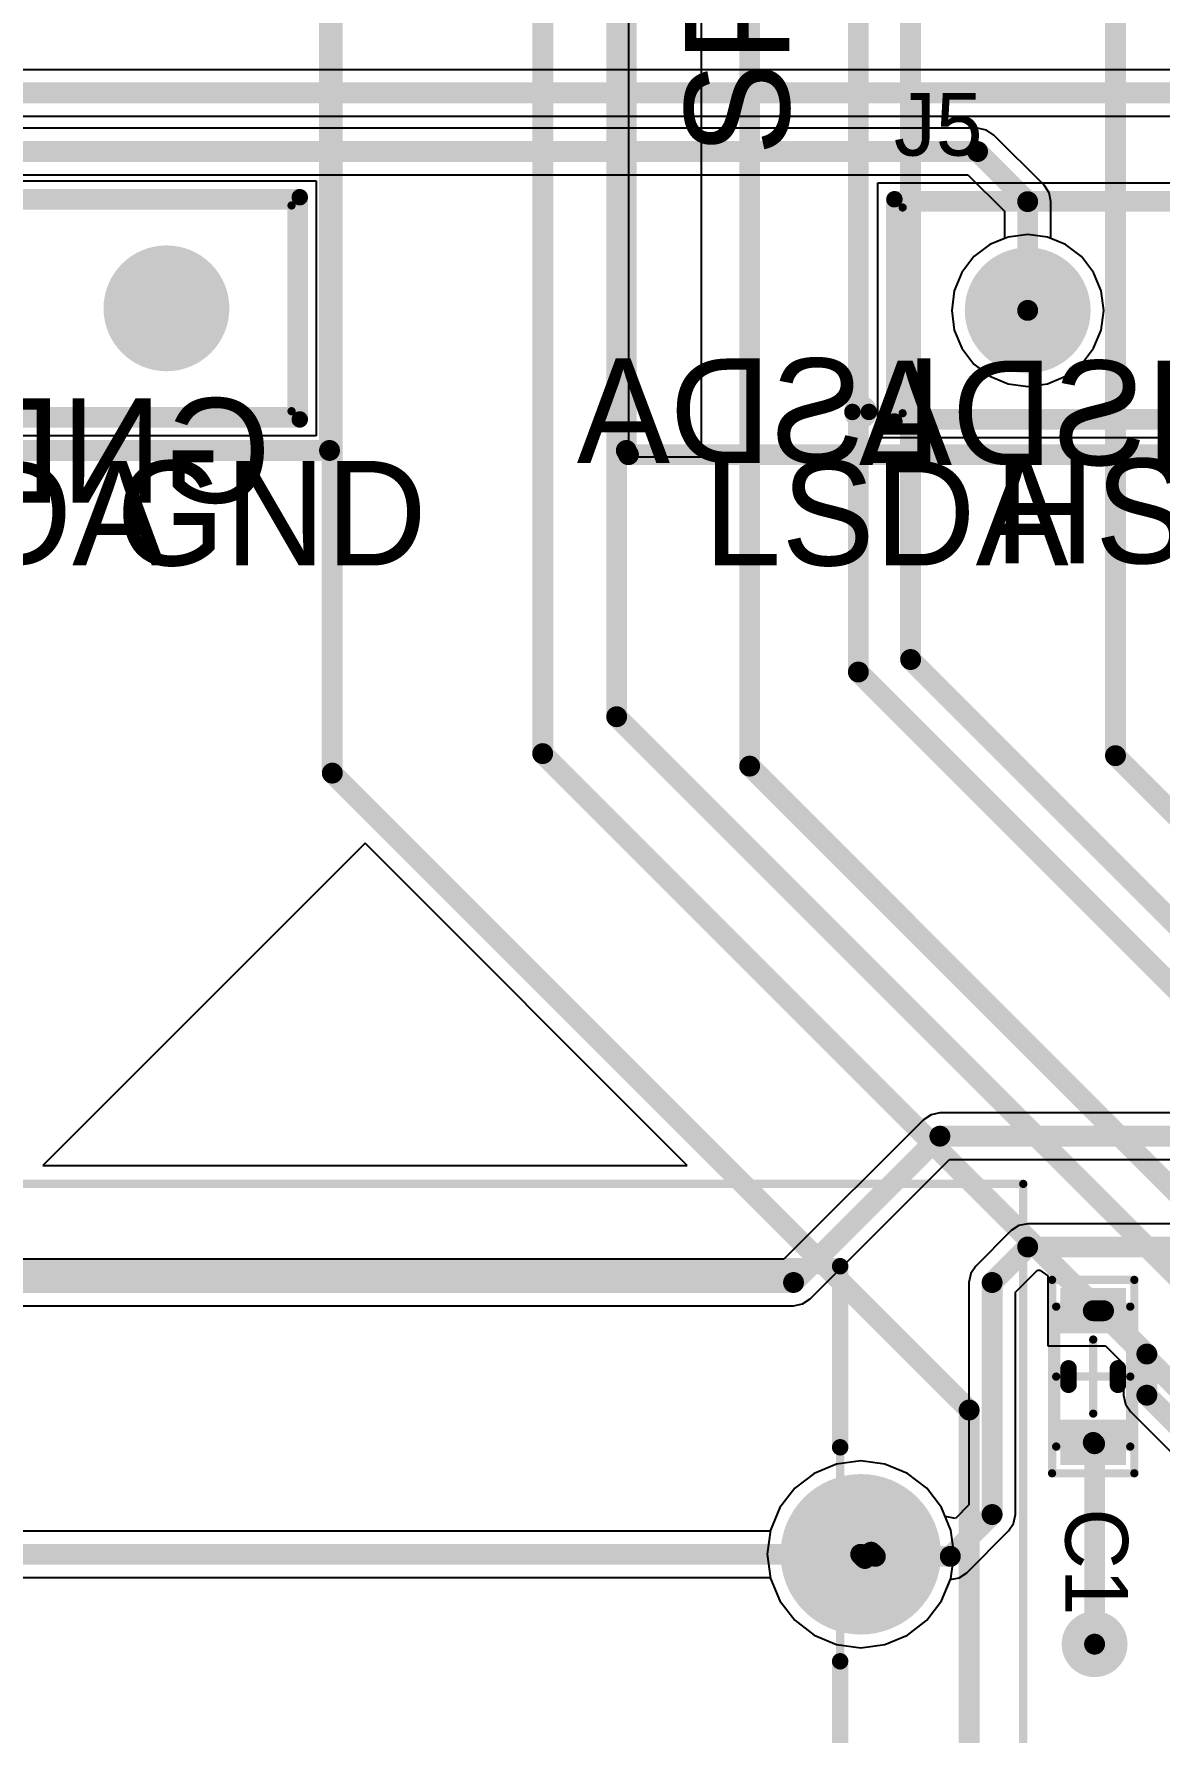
# Model space of a CAD drawing. Header units: millimetres. Extents: x 307 to 423, y 231 to 400.
# Drawn here: x 369.8 to 383.47, y 269.94 to 290.57 of the extents above; entities that cross this region are included whole.
import ezdxf

# ---------------------------------------------------------------- set-up
doc = ezdxf.new("R2010")
doc.units = ezdxf.units.MM
for name, color, linetype in [('BottomLayer', 5, 'Continuous'), ('BottomOverlay', 54, 'Continuous'), ('BottomSolder', 6, 'Continuous'), ('Mechanical13', 56, 'Continuous'), ('Mechanical15', 56, 'Continuous'), ('Mechanical20', 56, 'Continuous'), ('Mechanical8', 56, 'Continuous'), ('MidLayer1', 16, 'Continuous'), ('MidLayer2', 76, 'Continuous'), ('MultiLayer', 9, 'Continuous'), ('PadHoleLayer', 156, 'Continuous'), ('TopLayer', 1, 'Continuous'), ('TopOverlay', 2, 'Continuous'), ('TopPaste', 8, 'Continuous'), ('TopSolder', 216, 'Continuous'), ('ViaHoleLayer', 16, 'Continuous')]:
    doc.layers.add(name, color=color, linetype=linetype)

# ---------------------------------------------------------------- blocks, each defined once
blk = doc.blocks.new('61300411821_436')
at = {"layer": 'BottomLayer', "const_width": 0.765}
for points in [[(-4.192, 0, 1), (-3.428, 0, 1)], [(-1.652, 0, 1), (-0.888, 0, 1)], [(0.888, 0, 1), (1.652, 0, 1)], [(3.428, 0, 1), (4.192, 0, 1)]]:
    blk.add_lwpolyline(points, format="xyb", close=True, dxfattribs=at)
at = {"layer": 'BottomSolder', "const_width": 0.765}
for points in [[(-4.192, 0, 1), (-3.428, 0, 1)], [(-1.652, 0, 1), (-0.888, 0, 1)], [(0.888, 0, 1), (1.652, 0, 1)], [(3.428, 0, 1), (4.192, 0, 1)]]:
    blk.add_lwpolyline(points, format="xyb", close=True, dxfattribs=at)
at = {"layer": 'Mechanical13', "const_width": 0.1}
for points in [[(-5.33, -1.25), (-5.33, 1.25)], [(-5.33, 1.25), (5.33, 1.25)], [(5.33, -1.25), (5.33, 1.25)], [(-5.33, -1.25), (5.33, -1.25)]]:
    blk.add_lwpolyline(points, dxfattribs=at)
at = {"layer": 'Mechanical13', "const_width": 0.05}
for points in [[(-5.355, 1.25, 1), (-5.305, 1.25, 1)], [(-5.355, 1.25, 1), (-5.305, 1.25, 1)], [(5.305, 1.25, 1), (5.355, 1.25, 1)], [(5.305, 1.25, 1), (5.355, 1.25, 1)], [(-5.355, -1.25, 1), (-5.305, -1.25, 1)], [(-5.355, -1.25, 1), (-5.305, -1.25, 1)], [(5.305, -1.25, 1), (5.355, -1.25, 1)], [(5.305, -1.25, 1), (5.355, -1.25, 1)]]:
    blk.add_lwpolyline(points, format="xyb", close=True, dxfattribs=at)
at = {"layer": 'Mechanical15'}
for p, q in [((-5.63, -1.55), (-5.63, 1.55)), ((-5.63, 1.55), (5.63, 1.55)), ((5.63, 1.55), (5.63, -1.55)), ((5.63, -1.55), (-5.63, -1.55))]:
    blk.add_line(p, q, dxfattribs=at)
at = {"layer": 'MidLayer1', "const_width": 0.765}
for points in [[(-4.192, 0, 1), (-3.428, 0, 1)], [(-1.652, 0, 1), (-0.888, 0, 1)], [(0.888, 0, 1), (1.652, 0, 1)], [(3.428, 0, 1), (4.192, 0, 1)]]:
    blk.add_lwpolyline(points, format="xyb", close=True, dxfattribs=at)
at = {"layer": 'MidLayer2', "const_width": 0.765}
for points in [[(-4.192, 0, 1), (-3.428, 0, 1)], [(-1.652, 0, 1), (-0.888, 0, 1)], [(0.888, 0, 1), (1.652, 0, 1)], [(3.428, 0, 1), (4.192, 0, 1)]]:
    blk.add_lwpolyline(points, format="xyb", close=True, dxfattribs=at)
at = {"layer": 'MultiLayer', "const_width": 0.765}
for points in [[(-4.192, 0, 1), (-3.428, 0, 1)], [(-1.652, 0, 1), (-0.888, 0, 1)], [(0.888, 0, 1), (1.652, 0, 1)], [(3.428, 0, 1), (4.192, 0, 1)]]:
    blk.add_lwpolyline(points, format="xyb", close=True, dxfattribs=at)
at = {"layer": 'PadHoleLayer', "const_width": 0.51}
for points in [[(-4.065, 0, 1), (-3.555, 0, 1)], [(-1.525, 0, 1), (-1.015, 0, 1)], [(1.015, 0, 1), (1.525, 0, 1)], [(3.555, 0, 1), (4.065, 0, 1)]]:
    blk.add_lwpolyline(points, format="xyb", close=True, dxfattribs=at)
at = {"layer": 'TopLayer', "const_width": 0.765}
for points in [[(-4.192, 0, 1), (-3.428, 0, 1)], [(-1.652, 0, 1), (-0.888, 0, 1)], [(0.888, 0, 1), (1.652, 0, 1)], [(3.428, 0, 1), (4.192, 0, 1)]]:
    blk.add_lwpolyline(points, format="xyb", close=True, dxfattribs=at)
at = {"layer": 'TopOverlay', "const_width": 0.2}
for points in [[(-5.43, -1.35), (-5.43, 1.35)], [(-5.43, 1.35), (5.43, 1.35)], [(5.43, -1.35), (5.43, 1.35)], [(-5.43, -1.35), (5.43, -1.35)]]:
    blk.add_lwpolyline(points, dxfattribs=at)
at = {"layer": 'TopOverlay'}
for points, const_width in [([(-5.48, 1.35, 1), (-5.38, 1.35, 1)], 0.1), ([(-5.48, 1.35, 1), (-5.38, 1.35, 1)], 0.1), ([(5.38, 1.35, 1), (5.48, 1.35, 1)], 0.1), ([(5.38, 1.35, 1), (5.48, 1.35, 1)], 0.1), ([(-5.74, -1.31, 1), (-5.94, -1.31, 1)], 0.2), ([(-5.99, -1.31, 1), (-5.89, -1.31, 1)], 0.1), ([(-5.79, -1.31, 1), (-5.69, -1.31, 1)], 0.1), ([(-5.48, -1.35, 1), (-5.38, -1.35, 1)], 0.1), ([(-5.48, -1.35, 1), (-5.38, -1.35, 1)], 0.1), ([(5.38, -1.35, 1), (5.48, -1.35, 1)], 0.1), ([(5.38, -1.35, 1), (5.48, -1.35, 1)], 0.1)]:
    blk.add_lwpolyline(points, format="xyb", close=True, dxfattribs=dict(at, const_width=const_width))
at = {"layer": 'TopSolder', "const_width": 0.765}
for points in [[(-4.192, 0, 1), (-3.428, 0, 1)], [(-1.652, 0, 1), (-0.888, 0, 1)], [(0.888, 0, 1), (1.652, 0, 1)], [(3.428, 0, 1), (4.192, 0, 1)]]:
    blk.add_lwpolyline(points, format="xyb", close=True, dxfattribs=at)
blk = doc.blocks.new('61300411821_453')
at = {"layer": 'BottomLayer', "const_width": 0.765}
for points in [[(-4.192, 0, 1), (-3.428, 0, 1)], [(-1.652, 0, 1), (-0.888, 0, 1)], [(0.888, 0, 1), (1.652, 0, 1)], [(3.428, 0, 1), (4.192, 0, 1)]]:
    blk.add_lwpolyline(points, format="xyb", close=True, dxfattribs=at)
at = {"layer": 'BottomSolder', "const_width": 0.765}
for points in [[(-4.192, 0, 1), (-3.428, 0, 1)], [(-1.652, 0, 1), (-0.888, 0, 1)], [(0.888, 0, 1), (1.652, 0, 1)], [(3.428, 0, 1), (4.192, 0, 1)]]:
    blk.add_lwpolyline(points, format="xyb", close=True, dxfattribs=at)
at = {"layer": 'Mechanical13', "const_width": 0.1}
for points in [[(-5.33, -1.25), (-5.33, 1.25)], [(-5.33, 1.25), (5.33, 1.25)], [(5.33, -1.25), (5.33, 1.25)], [(-5.33, -1.25), (5.33, -1.25)]]:
    blk.add_lwpolyline(points, dxfattribs=at)
at = {"layer": 'Mechanical13', "const_width": 0.05}
for points in [[(-5.355, 1.25, 1), (-5.305, 1.25, 1)], [(-5.355, 1.25, 1), (-5.305, 1.25, 1)], [(5.305, 1.25, 1), (5.355, 1.25, 1)], [(5.305, 1.25, 1), (5.355, 1.25, 1)], [(-5.355, -1.25, 1), (-5.305, -1.25, 1)], [(-5.355, -1.25, 1), (-5.305, -1.25, 1)], [(5.305, -1.25, 1), (5.355, -1.25, 1)], [(5.305, -1.25, 1), (5.355, -1.25, 1)]]:
    blk.add_lwpolyline(points, format="xyb", close=True, dxfattribs=at)
at = {"layer": 'Mechanical15'}
for p, q in [((-5.63, -1.55), (-5.63, 1.55)), ((-5.63, 1.55), (5.63, 1.55)), ((5.63, 1.55), (5.63, -1.55)), ((5.63, -1.55), (-5.63, -1.55))]:
    blk.add_line(p, q, dxfattribs=at)
at = {"layer": 'MidLayer1', "const_width": 0.765}
for points in [[(-4.192, 0, 1), (-3.428, 0, 1)], [(-1.652, 0, 1), (-0.888, 0, 1)], [(0.888, 0, 1), (1.652, 0, 1)], [(3.428, 0, 1), (4.192, 0, 1)]]:
    blk.add_lwpolyline(points, format="xyb", close=True, dxfattribs=at)
at = {"layer": 'MidLayer2', "const_width": 0.765}
for points in [[(-4.192, 0, 1), (-3.428, 0, 1)], [(-1.652, 0, 1), (-0.888, 0, 1)], [(0.888, 0, 1), (1.652, 0, 1)], [(3.428, 0, 1), (4.192, 0, 1)]]:
    blk.add_lwpolyline(points, format="xyb", close=True, dxfattribs=at)
at = {"layer": 'MultiLayer', "const_width": 0.765}
for points in [[(-4.192, 0, 1), (-3.428, 0, 1)], [(-1.652, 0, 1), (-0.888, 0, 1)], [(0.888, 0, 1), (1.652, 0, 1)], [(3.428, 0, 1), (4.192, 0, 1)]]:
    blk.add_lwpolyline(points, format="xyb", close=True, dxfattribs=at)
at = {"layer": 'PadHoleLayer', "const_width": 0.51}
for points in [[(-4.065, 0, 1), (-3.555, 0, 1)], [(-1.525, 0, 1), (-1.015, 0, 1)], [(1.015, 0, 1), (1.525, 0, 1)], [(3.555, 0, 1), (4.065, 0, 1)]]:
    blk.add_lwpolyline(points, format="xyb", close=True, dxfattribs=at)
at = {"layer": 'TopLayer', "const_width": 0.765}
for points in [[(-4.192, 0, 1), (-3.428, 0, 1)], [(-1.652, 0, 1), (-0.888, 0, 1)], [(0.888, 0, 1), (1.652, 0, 1)], [(3.428, 0, 1), (4.192, 0, 1)]]:
    blk.add_lwpolyline(points, format="xyb", close=True, dxfattribs=at)
at = {"layer": 'TopOverlay', "const_width": 0.2}
for points in [[(-5.43, -1.35), (-5.43, 1.35)], [(-5.43, 1.35), (5.43, 1.35)], [(5.43, -1.35), (5.43, 1.35)], [(-5.43, -1.35), (5.43, -1.35)]]:
    blk.add_lwpolyline(points, dxfattribs=at)
at = {"layer": 'TopOverlay'}
for points, const_width in [([(-5.48, 1.35, 1), (-5.38, 1.35, 1)], 0.1), ([(-5.48, 1.35, 1), (-5.38, 1.35, 1)], 0.1), ([(5.38, 1.35, 1), (5.48, 1.35, 1)], 0.1), ([(5.38, 1.35, 1), (5.48, 1.35, 1)], 0.1), ([(-5.74, -1.234, 1), (-5.94, -1.234, 1)], 0.2), ([(-5.99, -1.234, 1), (-5.89, -1.234, 1)], 0.1), ([(-5.79, -1.234, 1), (-5.69, -1.234, 1)], 0.1), ([(-5.48, -1.35, 1), (-5.38, -1.35, 1)], 0.1), ([(-5.48, -1.35, 1), (-5.38, -1.35, 1)], 0.1), ([(5.38, -1.35, 1), (5.48, -1.35, 1)], 0.1), ([(5.38, -1.35, 1), (5.48, -1.35, 1)], 0.1)]:
    blk.add_lwpolyline(points, format="xyb", close=True, dxfattribs=dict(at, const_width=const_width))
at = {"layer": 'TopSolder', "const_width": 0.765}
for points in [[(-4.192, 0, 1), (-3.428, 0, 1)], [(-1.652, 0, 1), (-0.888, 0, 1)], [(0.888, 0, 1), (1.652, 0, 1)], [(3.428, 0, 1), (4.192, 0, 1)]]:
    blk.add_lwpolyline(points, format="xyb", close=True, dxfattribs=at)
blk = doc.blocks.new('CC_NM_0603_460')
at = {"layer": 'Mechanical15', "const_width": 0.1}
for points in [[(-1.175, 0.5), (1.175, 0.5)], [(-1.175, 0.5), (-1.175, -0.5)], [(0, 0.45), (0, -0.45)], [(1.175, 0.5), (1.175, -0.5)], [(-0.45, 0), (0.45, 0)], [(-1.175, -0.5), (1.175, -0.5)]]:
    blk.add_lwpolyline(points, dxfattribs=at)
at = {"layer": 'Mechanical15', "const_width": 0.05}
for points in [[(-1.2, 0.5, 1), (-1.15, 0.5, 1)], [(-1.2, 0.5, 1), (-1.15, 0.5, 1)], [(-0.025, 0.45, 1), (0.025, 0.45, 1)], [(1.15, 0.5, 1), (1.2, 0.5, 1)], [(1.15, 0.5, 1), (1.2, 0.5, 1)], [(-0.475, 0, 1), (-0.425, 0, 1)], [(0.425, 0, 1), (0.475, 0, 1)], [(-0.025, -0.45, 1), (0.025, -0.45, 1)], [(-1.2, -0.5, 1), (-1.15, -0.5, 1)], [(-1.2, -0.5, 1), (-1.15, -0.5, 1)], [(1.15, -0.5, 1), (1.2, -0.5, 1)], [(1.15, -0.5, 1), (1.2, -0.5, 1)]]:
    blk.add_lwpolyline(points, format="xyb", close=True, dxfattribs=at)
at = {"layer": 'Mechanical8', "const_width": 0.1}
for points in [[(-0.85, 0.45), (0.85, 0.45)], [(-0.85, 0.45), (-0.85, -0.45)], [(0.85, 0.45), (0.85, -0.45)], [(-0.85, -0.45), (0.85, -0.45)]]:
    blk.add_lwpolyline(points, dxfattribs=at)
at = {"layer": 'Mechanical8', "const_width": 0.05}
for points in [[(-0.875, 0.45, 1), (-0.825, 0.45, 1)], [(-0.875, 0.45, 1), (-0.825, 0.45, 1)], [(0.825, 0.45, 1), (0.875, 0.45, 1)], [(0.825, 0.45, 1), (0.875, 0.45, 1)], [(-0.875, -0.45, 1), (-0.825, -0.45, 1)], [(-0.875, -0.45, 1), (-0.825, -0.45, 1)], [(0.825, -0.45, 1), (0.875, -0.45, 1)], [(0.825, -0.45, 1), (0.875, -0.45, 1)]]:
    blk.add_lwpolyline(points, format="xyb", close=True, dxfattribs=at)
at = {"layer": 'TopLayer'}
for points in [[(-0.525, -0.4), (-0.525, 0.4), (-1.075, -0.4), (-1.075, 0.4)], [(1.075, -0.4), (1.075, 0.4), (0.525, -0.4), (0.525, 0.4)]]:
    blk.add_solid(points, dxfattribs=at)
at = {"layer": 'TopOverlay', "const_width": 0.2}
for points in [[(-0.1, 0.3), (0.1, 0.3)], [(-0.1, -0.3), (0.1, -0.3)]]:
    blk.add_lwpolyline(points, dxfattribs=at)
at = {"layer": 'TopOverlay', "const_width": 0.1}
for points in [[(-0.15, 0.3, 1), (-0.05, 0.3, 1)], [(0.05, 0.3, 1), (0.15, 0.3, 1)], [(-0.15, -0.3, 1), (-0.05, -0.3, 1)], [(0.05, -0.3, 1), (0.15, -0.3, 1)]]:
    blk.add_lwpolyline(points, format="xyb", close=True, dxfattribs=at)
at = {"layer": 'TopPaste'}
for points in [[(-0.525, -0.4), (-0.525, 0.4), (-1.075, -0.4), (-1.075, 0.4)], [(1.075, -0.4), (1.075, 0.4), (0.525, -0.4), (0.525, 0.4)]]:
    blk.add_solid(points, dxfattribs=at)
at = {"layer": 'TopSolder'}
for points in [[(-0.525, -0.4), (-0.525, 0.4), (-1.075, -0.4), (-1.075, 0.4)], [(1.075, -0.4), (1.075, 0.4), (0.525, -0.4), (0.525, 0.4)]]:
    blk.add_solid(points, dxfattribs=at)
blk = doc.blocks.new('TS14121260BK260SCRD_480')
at = {"layer": 'BottomLayer', "const_width": 0.975}
for points in [[(12.013, 0, 1), (12.988, 0, 1)], [(-0.487, -5, 1), (0.487, -5, 1)], [(12.013, -5, 1), (12.988, -5, 1)]]:
    blk.add_lwpolyline(points, format="xyb", close=True, dxfattribs=at)
at = {"layer": 'BottomLayer'}
blk.add_solid([(-0.975, -0.975), (0.975, -0.975), (-0.975, 0.975), (0.975, 0.975)], dxfattribs=at)
at = {"layer": 'BottomSolder', "const_width": 0.975}
for points in [[(12.013, 0, 1), (12.988, 0, 1)], [(-0.487, -5, 1), (0.487, -5, 1)], [(12.013, -5, 1), (12.988, -5, 1)]]:
    blk.add_lwpolyline(points, format="xyb", close=True, dxfattribs=at)
at = {"layer": 'BottomSolder'}
blk.add_solid([(-0.975, -0.975), (0.975, -0.975), (-0.975, 0.975), (0.975, 0.975)], dxfattribs=at)
at = {"layer": 'Mechanical15', "const_width": 0.1}
for points in [[(0.25, -8.5), (0.25, 3.5)], [(0.25, 3.5), (12.25, 3.5)], [(12.25, -8.5), (12.25, 3.5)], [(0.25, -8.5), (12.25, -8.5)]]:
    blk.add_lwpolyline(points, dxfattribs=at)
at = {"layer": 'Mechanical15', "const_width": 0.05}
for points in [[(0.225, 3.5, 1), (0.275, 3.5, 1)], [(0.225, 3.5, 1), (0.275, 3.5, 1)], [(12.225, 3.5, 1), (12.275, 3.5, 1)], [(12.225, 3.5, 1), (12.275, 3.5, 1)], [(0.225, -8.5, 1), (0.275, -8.5, 1)], [(0.225, -8.5, 1), (0.275, -8.5, 1)], [(12.225, -8.5, 1), (12.275, -8.5, 1)], [(12.225, -8.5, 1), (12.275, -8.5, 1)]]:
    blk.add_lwpolyline(points, format="xyb", close=True, dxfattribs=at)
at = {"layer": 'Mechanical20', "const_width": 0.1}
for points in [[(-1.975, -9.5), (-1.975, 4.5)], [(-1.975, 4.5), (14.475, 4.5)], [(14.475, -9.5), (14.475, 4.5)], [(-1.975, -9.5), (14.475, -9.5)]]:
    blk.add_lwpolyline(points, dxfattribs=at)
at = {"layer": 'Mechanical20', "const_width": 0.05}
for points in [[(-2, 4.5, 1), (-1.95, 4.5, 1)], [(-2, 4.5, 1), (-1.95, 4.5, 1)], [(14.45, 4.5, 1), (14.5, 4.5, 1)], [(14.45, 4.5, 1), (14.5, 4.5, 1)], [(-2, -9.5, 1), (-1.95, -9.5, 1)], [(-2, -9.5, 1), (-1.95, -9.5, 1)], [(14.45, -9.5, 1), (14.5, -9.5, 1)], [(14.45, -9.5, 1), (14.5, -9.5, 1)]]:
    blk.add_lwpolyline(points, format="xyb", close=True, dxfattribs=at)
at = {"layer": 'MidLayer1', "const_width": 0.975}
for points in [[(12.013, 0, 1), (12.988, 0, 1)], [(-0.487, -5, 1), (0.487, -5, 1)], [(12.013, -5, 1), (12.988, -5, 1)]]:
    blk.add_lwpolyline(points, format="xyb", close=True, dxfattribs=at)
at = {"layer": 'MidLayer1'}
blk.add_solid([(-0.975, -0.975), (0.975, -0.975), (-0.975, 0.975), (0.975, 0.975)], dxfattribs=at)
at = {"layer": 'MidLayer2', "const_width": 0.975}
for points in [[(12.013, 0, 1), (12.988, 0, 1)], [(-0.487, -5, 1), (0.487, -5, 1)], [(12.013, -5, 1), (12.988, -5, 1)]]:
    blk.add_lwpolyline(points, format="xyb", close=True, dxfattribs=at)
at = {"layer": 'MidLayer2'}
blk.add_solid([(-0.975, -0.975), (0.975, -0.975), (-0.975, 0.975), (0.975, 0.975)], dxfattribs=at)
at = {"layer": 'MultiLayer', "const_width": 0.975}
for points in [[(12.013, 0, 1), (12.988, 0, 1)], [(-0.487, -5, 1), (0.487, -5, 1)], [(12.013, -5, 1), (12.988, -5, 1)]]:
    blk.add_lwpolyline(points, format="xyb", close=True, dxfattribs=at)
at = {"layer": 'MultiLayer'}
blk.add_solid([(-0.975, -0.975), (0.975, -0.975), (-0.975, 0.975), (0.975, 0.975)], dxfattribs=at)
at = {"layer": 'PadHoleLayer', "const_width": 0.65}
for points in [[(-0.325, 0, 1), (0.325, 0, 1)], [(12.175, 0, 1), (12.825, 0, 1)], [(-0.325, -5, 1), (0.325, -5, 1)], [(12.175, -5, 1), (12.825, -5, 1)]]:
    blk.add_lwpolyline(points, format="xyb", close=True, dxfattribs=at)
at = {"layer": 'TopLayer', "const_width": 0.975}
for points in [[(12.013, 0, 1), (12.988, 0, 1)], [(-0.487, -5, 1), (0.487, -5, 1)], [(12.013, -5, 1), (12.988, -5, 1)]]:
    blk.add_lwpolyline(points, format="xyb", close=True, dxfattribs=at)
at = {"layer": 'TopLayer'}
blk.add_solid([(-0.975, -0.975), (0.975, -0.975), (-0.975, 0.975), (0.975, 0.975)], dxfattribs=at)
at = {"layer": 'TopOverlay', "const_width": 0.2}
for points in [[(0.25, 1.3), (0.25, 3.5)], [(0.25, 3.5), (12.25, 3.5)], [(12.25, 1.3), (12.25, 3.5)], [(0.25, -3.7), (0.25, -1.3)], [(12.25, -3.7), (12.25, -1.3)], [(0.25, -8.5), (0.25, -6.3)], [(12.25, -8.5), (12.25, -6.3)], [(0.25, -8.5), (12.25, -8.5)]]:
    blk.add_lwpolyline(points, dxfattribs=at)
at = {"layer": 'TopOverlay'}
for points, const_width in [([(0.2, 3.5, 1), (0.3, 3.5, 1)], 0.1), ([(0.2, 3.5, 1), (0.3, 3.5, 1)], 0.1), ([(12.2, 3.5, 1), (12.3, 3.5, 1)], 0.1), ([(12.2, 3.5, 1), (12.3, 3.5, 1)], 0.1), ([(0.2, 1.3, 1), (0.3, 1.3, 1)], 0.1), ([(12.2, 1.3, 1), (12.3, 1.3, 1)], 0.1), ([(-1.625, 0, 1), (-1.575, 0, 1)], 0.05), ([(-1.625, 0, 1), (-1.575, 0, 1)], 0.05), ([(-1.525, 0, 1), (-1.475, 0, 1)], 0.05), ([(-1.525, 0, 1), (-1.475, 0, 1)], 0.05), ([(0.2, -1.3, 1), (0.3, -1.3, 1)], 0.1), ([(12.2, -1.3, 1), (12.3, -1.3, 1)], 0.1), ([(0.2, -3.7, 1), (0.3, -3.7, 1)], 0.1), ([(12.2, -3.7, 1), (12.3, -3.7, 1)], 0.1), ([(0.2, -6.3, 1), (0.3, -6.3, 1)], 0.1), ([(12.2, -6.3, 1), (12.3, -6.3, 1)], 0.1), ([(0.2, -8.5, 1), (0.3, -8.5, 1)], 0.1), ([(0.2, -8.5, 1), (0.3, -8.5, 1)], 0.1), ([(12.2, -8.5, 1), (12.3, -8.5, 1)], 0.1), ([(12.2, -8.5, 1), (12.3, -8.5, 1)], 0.1)]:
    blk.add_lwpolyline(points, format="xyb", close=True, dxfattribs=dict(at, const_width=const_width))
at = {"layer": 'TopOverlay', "const_width": 0.1}
for points in [[(-1.6, 0, -1), (-1.5, 0)], [(-1.5, 0, -1), (-1.6, 0)]]:
    blk.add_lwpolyline(points, format="xyb", dxfattribs=at)
at = {"layer": 'TopSolder', "const_width": 0.975}
for points in [[(12.013, 0, 1), (12.988, 0, 1)], [(-0.487, -5, 1), (0.487, -5, 1)], [(12.013, -5, 1), (12.988, -5, 1)]]:
    blk.add_lwpolyline(points, format="xyb", close=True, dxfattribs=at)
at = {"layer": 'TopSolder'}
blk.add_solid([(-0.975, -0.975), (0.975, -0.975), (-0.975, 0.975), (0.975, 0.975)], dxfattribs=at)

msp = doc.modelspace()

# ---------------------------------------------------------------- linework, layer by layer
at = {"layer": 'BottomLayer'}
for p, q in [((381.415, 288.01), (381.224, 287.864)), ((381.638, 288.102), (381.415, 288.01)), ((381.877, 288.134), (381.638, 288.102)), ((382.116, 288.102), (381.877, 288.134)), ((382.338, 288.01), (382.116, 288.102)), ((382.529, 287.864), (382.338, 288.01)), ((381.224, 287.864), (381.078, 287.672)), ((382.676, 287.672), (382.529, 287.864)), ((381.078, 287.672), (380.985, 287.45)), ((382.768, 287.45), (382.676, 287.672)), ((380.985, 287.45), (380.954, 287.211)), ((382.8, 287.211), (382.768, 287.45)), ((380.954, 287.211), (380.985, 286.972)), ((382.768, 286.972), (382.8, 287.211)), ((380.985, 286.972), (381.078, 286.75)), ((382.676, 286.75), (382.768, 286.972)), ((381.078, 286.75), (381.224, 286.558)), ((382.529, 286.558), (382.676, 286.75)), ((381.224, 286.558), (381.415, 286.412)), ((381.415, 286.412), (381.638, 286.32)), ((382.116, 286.32), (382.338, 286.412)), ((382.338, 286.412), (382.529, 286.558)), ((381.638, 286.32), (381.877, 286.288)), ((381.877, 286.288), (382.116, 286.32)), ((379.554, 273.194), (379.281, 273.081)), ((379.848, 273.233), (379.554, 273.194)), ((380.142, 273.194), (379.848, 273.233)), ((380.415, 273.081), (380.142, 273.194)), ((379.281, 273.081), (379.046, 272.9)), ((380.65, 272.9), (380.415, 273.081)), ((379.046, 272.9), (378.865, 272.665)), ((380.831, 272.665), (380.65, 272.9)), ((378.865, 272.665), (378.752, 272.392)), ((380.944, 272.392), (380.831, 272.665)), ((378.752, 272.392), (378.713, 272.098)), ((380.983, 272.098), (380.944, 272.392)), ((378.713, 272.098), (378.752, 271.804)), ((380.944, 271.804), (380.983, 272.098)), ((378.752, 271.804), (378.865, 271.531)), ((380.831, 271.531), (380.944, 271.804)), ((378.865, 271.531), (379.046, 271.296)), ((380.65, 271.296), (380.831, 271.531)), ((379.046, 271.296), (379.281, 271.115)), ((379.281, 271.115), (379.554, 271.002)), ((380.142, 271.002), (380.415, 271.115)), ((380.415, 271.115), (380.65, 271.296)), ((379.554, 271.002), (379.848, 270.963)), ((379.848, 270.963), (380.142, 271.002))]:
    msp.add_line(p, q, dxfattribs=at)
at = {"layer": 'BottomLayer', "const_width": 0.4}
msp.add_lwpolyline([(382.49, 271.006, 1), (382.89, 271.006, 1)], format="xyb", close=True, dxfattribs=at)
at = {"layer": 'MidLayer1'}
for p, q in [((381.415, 288.01), (381.224, 287.864)), ((381.638, 288.102), (381.415, 288.01)), ((381.877, 288.134), (381.638, 288.102)), ((382.116, 288.102), (381.877, 288.134)), ((382.338, 288.01), (382.116, 288.102)), ((382.529, 287.864), (382.338, 288.01)), ((381.224, 287.864), (381.078, 287.672)), ((382.676, 287.672), (382.529, 287.864)), ((381.078, 287.672), (380.985, 287.45)), ((382.768, 287.45), (382.676, 287.672)), ((380.985, 287.45), (380.954, 287.211)), ((382.8, 287.211), (382.768, 287.45)), ((380.954, 287.211), (380.985, 286.972)), ((382.768, 286.972), (382.8, 287.211)), ((380.985, 286.972), (381.078, 286.75)), ((382.676, 286.75), (382.768, 286.972)), ((381.078, 286.75), (381.224, 286.558)), ((382.529, 286.558), (382.676, 286.75)), ((381.224, 286.558), (381.415, 286.412)), ((381.415, 286.412), (381.638, 286.32)), ((382.116, 286.32), (382.338, 286.412)), ((382.338, 286.412), (382.529, 286.558)), ((381.638, 286.32), (381.877, 286.288)), ((381.877, 286.288), (382.116, 286.32)), ((379.554, 273.194), (379.281, 273.081)), ((379.848, 273.233), (379.554, 273.194)), ((380.142, 273.194), (379.848, 273.233)), ((380.415, 273.081), (380.142, 273.194)), ((379.281, 273.081), (379.046, 272.9)), ((380.65, 272.9), (380.415, 273.081)), ((379.046, 272.9), (378.865, 272.665)), ((380.831, 272.665), (380.65, 272.9)), ((378.865, 272.665), (378.752, 272.392)), ((380.944, 272.392), (380.831, 272.665)), ((378.752, 272.392), (378.713, 272.098)), ((380.983, 272.098), (380.944, 272.392)), ((378.713, 272.098), (378.752, 271.804)), ((380.944, 271.804), (380.983, 272.098)), ((378.752, 271.804), (378.865, 271.531)), ((380.831, 271.531), (380.944, 271.804)), ((378.865, 271.531), (379.046, 271.296)), ((380.65, 271.296), (380.831, 271.531)), ((379.046, 271.296), (379.281, 271.115)), ((379.281, 271.115), (379.554, 271.002)), ((380.142, 271.002), (380.415, 271.115)), ((380.415, 271.115), (380.65, 271.296)), ((379.554, 271.002), (379.848, 270.963)), ((379.848, 270.963), (380.142, 271.002))]:
    msp.add_line(p, q, dxfattribs=at)
at = {"layer": 'MidLayer1', "const_width": 0.4}
msp.add_lwpolyline([(382.49, 271.006, 1), (382.89, 271.006, 1)], format="xyb", close=True, dxfattribs=at)
at = {"layer": 'MidLayer2', "const_width": 0.254}
for points in [[(380.454, 282.969), (380.454, 331.204)], [(379.819, 282.817), (379.819, 330.696)], [(378.499, 281.674), (378.499, 329.146)], [(375.984, 325.667), (375.984, 281.826)], [(376.883, 282.274), (376.883, 325.682)], [(373.427, 281.589), (373.427, 310.664)], [(382.944, 281.801), (382.944, 295.796)], [(380.454, 282.969), (387.287, 276.137)], [(379.819, 282.817), (387.236, 275.4)], [(376.883, 282.274), (384.925, 274.232)], [(375.984, 281.826), (383.985, 273.825)], [(382.944, 281.801), (387.516, 277.229)], [(373.427, 281.589), (381.166, 273.851)], [(378.499, 281.674), (385.915, 274.257)], [(381.166, 263.513), (381.166, 273.851)]]:
    msp.add_lwpolyline(points, dxfattribs=at)
at = {"layer": 'MidLayer2'}
for points, const_width in [([(380.391, 282.969, 1), (380.518, 282.969, 1)], 0.127), ([(380.391, 282.969, 1), (380.518, 282.969, 1)], 0.127), ([(379.756, 282.817, 1), (379.883, 282.817, 1)], 0.127), ([(379.756, 282.817, 1), (379.883, 282.817, 1)], 0.127), ([(376.819, 282.274, 1), (376.946, 282.274, 1)], 0.127), ([(376.819, 282.274, 1), (376.946, 282.274, 1)], 0.127), ([(375.92, 281.826, 1), (376.047, 281.826, 1)], 0.127), ([(375.92, 281.826, 1), (376.047, 281.826, 1)], 0.127), ([(382.88, 281.801, 1), (383.007, 281.801, 1)], 0.127), ([(382.88, 281.801, 1), (383.007, 281.801, 1)], 0.127), ([(373.364, 281.589, 1), (373.491, 281.589, 1)], 0.127), ([(373.364, 281.589, 1), (373.491, 281.589, 1)], 0.127), ([(378.435, 281.674, 1), (378.562, 281.674, 1)], 0.127), ([(378.435, 281.674, 1), (378.562, 281.674, 1)], 0.127), ([(381.102, 273.851, 1), (381.229, 273.851, 1)], 0.127), ([(381.102, 273.851, 1), (381.229, 273.851, 1)], 0.127), ([(382.49, 271.006, 1), (382.89, 271.006, 1)], 0.4)]:
    msp.add_lwpolyline(points, format="xyb", close=True, dxfattribs=dict(at, const_width=const_width))
at = {"layer": 'MultiLayer', "const_width": 0.4}
msp.add_lwpolyline([(382.49, 271.006, 1), (382.89, 271.006, 1)], format="xyb", close=True, dxfattribs=at)
at = {"layer": 'TopLayer'}
for p, q in [((388.836, 290.135), (367.145, 290.135)), ((367.262, 289.57), (388.719, 289.57)), ((381.267, 289.424), (369.405, 289.424)), ((381.375, 289.402), (381.267, 289.424)), ((381.267, 289.424), (381.267, 289.424)), ((381.467, 289.341), (381.375, 289.402)), ((382.076, 288.732), (381.467, 289.341)), ((369.522, 288.859), (381.15, 288.859)), ((381.15, 288.859), (381.594, 288.415)), ((382.138, 288.64), (382.076, 288.732)), ((382.076, 288.732), (382.076, 288.732)), ((382.159, 288.532), (382.138, 288.64)), ((382.159, 288.084), (382.159, 288.532)), ((381.594, 288.415), (381.594, 288.084)), ((381.415, 288.01), (381.224, 287.864)), ((381.594, 288.084), (381.415, 288.01)), ((382.338, 288.01), (382.159, 288.084)), ((382.529, 287.864), (382.338, 288.01)), ((381.224, 287.864), (381.078, 287.672)), ((382.676, 287.672), (382.529, 287.864)), ((381.078, 287.672), (380.985, 287.45)), ((382.768, 287.45), (382.676, 287.672)), ((380.985, 287.45), (380.954, 287.211)), ((382.8, 287.211), (382.768, 287.45)), ((380.954, 287.211), (380.985, 286.972)), ((382.768, 286.972), (382.8, 287.211)), ((380.985, 286.972), (381.078, 286.75)), ((382.676, 286.75), (382.768, 286.972)), ((381.078, 286.75), (381.224, 286.558)), ((382.529, 286.558), (382.676, 286.75)), ((381.224, 286.558), (381.415, 286.412)), ((381.415, 286.412), (381.638, 286.32)), ((382.116, 286.32), (382.338, 286.412)), ((382.338, 286.412), (382.529, 286.558)), ((381.638, 286.32), (381.877, 286.288)), ((381.877, 286.288), (382.116, 286.32)), ((380.61, 277.378), (378.915, 275.682)), ((380.702, 277.439), (380.61, 277.378)), ((380.61, 277.378), (380.61, 277.378)), ((380.81, 277.46), (380.702, 277.439)), ((386.652, 277.46), (380.81, 277.46)), ((379.232, 275.2), (380.927, 276.896)), ((380.927, 276.896), (386.535, 276.896)), ((381.769, 276.093), (381.677, 276.032)), ((381.877, 276.114), (381.769, 276.093)), ((384.006, 276.114), (381.877, 276.114)), ((381.677, 276.032), (381.245, 275.6)), ((381.677, 276.032), (381.677, 276.032)), ((378.915, 275.682), (351.158, 275.682)), ((381.184, 275.508), (381.163, 275.4)), ((381.245, 275.6), (381.184, 275.508)), ((381.727, 275.283), (381.994, 275.549)), ((381.994, 275.549), (382.024, 275.549)), ((382.024, 275.549), (382.123, 275.482)), ((382.123, 275.482), (382.123, 275.422)), ((381.163, 275.4), (381.163, 275.4)), ((381.163, 275.4), (381.163, 272.698)), ((381.727, 272.581), (381.727, 275.283)), ((382.123, 275.422), (382.123, 274.632)), ((351.041, 275.118), (379.032, 275.118)), ((379.032, 275.118), (379.14, 275.139)), ((379.032, 275.118), (379.032, 275.118)), ((379.14, 275.139), (379.232, 275.2)), ((382.123, 274.632), (382.824, 274.632)), ((382.824, 274.632), (383.042, 274.414)), ((383.042, 274.414), (383.042, 274.031)), ((383.042, 274.031), (383.042, 274.031)), ((383.042, 274.031), (383.064, 273.923)), ((383.064, 273.923), (383.125, 273.831)), ((383.125, 273.831), (383.66, 273.297)), ((379.554, 273.194), (379.281, 273.081)), ((379.848, 273.233), (379.554, 273.194)), ((380.142, 273.194), (379.848, 273.233)), ((380.415, 273.081), (380.142, 273.194)), ((379.281, 273.081), (379.046, 272.9)), ((380.65, 272.9), (380.415, 273.081)), ((379.046, 272.9), (378.865, 272.665)), ((380.831, 272.665), (380.65, 272.9)), ((378.865, 272.665), (378.752, 272.392)), ((380.875, 272.559), (380.831, 272.665)), ((380.999, 272.534), (380.875, 272.559)), ((381.163, 272.698), (380.999, 272.534)), ((381.706, 272.473), (381.727, 272.581)), ((381.727, 272.581), (381.727, 272.581)), ((378.75, 272.38), (368.473, 272.38)), ((378.752, 272.392), (378.75, 272.38)), ((381.137, 271.873), (381.645, 272.381)), ((381.645, 272.381), (381.706, 272.473)), ((381.645, 272.381), (381.645, 272.381)), ((368.473, 271.816), (378.75, 271.816)), ((378.75, 271.816), (378.752, 271.804)), ((378.752, 271.804), (378.865, 271.531)), ((380.831, 271.531), (380.938, 271.79)), ((380.938, 271.79), (381.045, 271.812)), ((381.045, 271.812), (381.137, 271.873)), ((378.865, 271.531), (379.046, 271.296)), ((380.65, 271.296), (380.831, 271.531)), ((379.046, 271.296), (379.281, 271.115)), ((379.281, 271.115), (379.554, 271.002)), ((380.142, 271.002), (380.415, 271.115)), ((380.415, 271.115), (380.65, 271.296)), ((379.554, 271.002), (379.848, 270.963)), ((379.848, 270.963), (380.142, 271.002))]:
    msp.add_line(p, q, dxfattribs=at)
at = {"layer": 'TopLayer', "const_width": 0.254}
for points in [[(367.145, 289.853), (388.836, 289.853)], [(369.405, 289.141), (381.267, 289.141)], [(381.267, 289.141), (381.877, 288.532)], [(381.877, 287.211), (381.877, 288.532)], [(379.032, 275.4), (380.81, 277.178)], [(380.81, 277.178), (386.652, 277.178)], [(381.445, 275.4), (381.877, 275.832)], [(381.877, 275.832), (384.006, 275.832)], [(351.041, 275.4), (379.032, 275.4)], [(381.445, 272.581), (381.445, 275.4)], [(382.673, 275.057), (382.798, 275.057)], [(382.798, 275.057), (383.325, 274.531)], [(383.325, 274.031), (383.325, 274.531)], [(383.325, 274.031), (383.898, 273.457)], [(382.673, 273.457), (382.69, 273.441)], [(382.69, 271.006), (382.69, 273.441)], [(380.937, 272.073), (381.445, 272.581)], [(367.348, 272.098), (379.848, 272.098)], [(379.848, 272.098), (379.899, 272.047)], [(379.899, 272.047), (379.975, 272.123)], [(379.975, 272.123), (380.026, 272.073)], [(380.026, 272.073), (380.937, 272.073)]]:
    msp.add_lwpolyline(points, dxfattribs=at)
at = {"layer": 'TopLayer'}
for points, const_width in [([(381.204, 289.141, 1), (381.331, 289.141, 1)], 0.127), ([(381.204, 289.141, 1), (381.331, 289.141, 1)], 0.127), ([(381.813, 288.532, 1), (381.94, 288.532, 1)], 0.127), ([(381.813, 288.532, 1), (381.94, 288.532, 1)], 0.127), ([(381.813, 287.211, 1), (381.94, 287.211, 1)], 0.127), ([(380.746, 277.178, 1), (380.873, 277.178, 1)], 0.127), ([(380.746, 277.178, 1), (380.873, 277.178, 1)], 0.127), ([(381.813, 275.832, 1), (381.94, 275.832, 1)], 0.127), ([(381.813, 275.832, 1), (381.94, 275.832, 1)], 0.127), ([(378.968, 275.4, 1), (379.095, 275.4, 1)], 0.127), ([(378.968, 275.4, 1), (379.095, 275.4, 1)], 0.127), ([(381.381, 275.4, 1), (381.508, 275.4, 1)], 0.127), ([(381.381, 275.4, 1), (381.508, 275.4, 1)], 0.127), ([(382.61, 275.057, 1), (382.737, 275.057, 1)], 0.127), ([(382.735, 275.057, 1), (382.862, 275.057, 1)], 0.127), ([(382.735, 275.057, 1), (382.862, 275.057, 1)], 0.127), ([(383.261, 274.531, 1), (383.388, 274.531, 1)], 0.127), ([(383.261, 274.531, 1), (383.388, 274.531, 1)], 0.127), ([(383.261, 274.031, 1), (383.388, 274.031, 1)], 0.127), ([(383.261, 274.031, 1), (383.388, 274.031, 1)], 0.127), ([(382.61, 273.457, 1), (382.737, 273.457, 1)], 0.127), ([(382.626, 273.441, 1), (382.753, 273.441, 1)], 0.127), ([(382.626, 273.441, 1), (382.753, 273.441, 1)], 0.127), ([(381.381, 272.581, 1), (381.508, 272.581, 1)], 0.127), ([(381.381, 272.581, 1), (381.508, 272.581, 1)], 0.127), ([(379.784, 272.098, 1), (379.911, 272.098, 1)], 0.127), ([(379.784, 272.098, 1), (379.911, 272.098, 1)], 0.127), ([(379.835, 272.047, 1), (379.962, 272.047, 1)], 0.127), ([(379.835, 272.047, 1), (379.962, 272.047, 1)], 0.127), ([(379.911, 272.123, 1), (380.038, 272.123, 1)], 0.127), ([(379.911, 272.123, 1), (380.038, 272.123, 1)], 0.127), ([(379.962, 272.073, 1), (380.089, 272.073, 1)], 0.127), ([(379.962, 272.073, 1), (380.089, 272.073, 1)], 0.127), ([(380.873, 272.073, 1), (381, 272.073, 1)], 0.127), ([(380.873, 272.073, 1), (381, 272.073, 1)], 0.127), ([(382.49, 271.006, 1), (382.89, 271.006, 1)], 0.4), ([(382.626, 271.006, 1), (382.753, 271.006, 1)], 0.127)]:
    msp.add_lwpolyline(points, format="xyb", close=True, dxfattribs=dict(at, const_width=const_width))
at = {"layer": 'TopOverlay'}
for p, q in [((377.025, 296.482), (377.025, 285.484)), ((377.914, 285.433), (377.914, 296.482)), ((377.025, 285.484), (377.076, 285.433)), ((377.076, 285.433), (377.914, 285.433)), ((373.825, 280.736), (369.911, 276.822)), ((377.739, 276.822), (373.825, 280.736)), ((369.911, 276.822), (377.739, 276.822))]:
    msp.add_line(p, q, dxfattribs=at)
at = {"layer": 'TopOverlay', "const_width": 0.254}
for points in [[(373.393, 285.509), (373.393, 296.634)], [(377, 285.509), (377, 296.533)], [(360.088, 285.509), (373.393, 285.509)], [(377.025, 285.458), (391.503, 285.458)]]:
    msp.add_lwpolyline(points, dxfattribs=at)
at = {"layer": 'TopOverlay', "const_width": 0.127}
for points in [[(373.33, 285.509, 1), (373.457, 285.509, 1)], [(373.33, 285.509, 1), (373.457, 285.509, 1)], [(376.936, 285.509, 1), (377.063, 285.509, 1)], [(376.962, 285.458, 1), (377.089, 285.458, 1)]]:
    msp.add_lwpolyline(points, format="xyb", close=True, dxfattribs=at)
at = {"layer": 'ViaHoleLayer', "const_width": 0.225}
msp.add_lwpolyline([(382.577, 271.006, 1), (382.802, 271.006, 1)], format="xyb", close=True, dxfattribs=at)

# ---------------------------------------------------------------- block references
for name, p in [('61300411821_436', (367.602, 287.236)), ('61300411821_453', (385.687, 287.211)), ('TS14121260BK260SCRD_480', (367.348, 272.098))]:
    msp.add_blockref(name, p)
at = {"rotation": 90}
msp.add_blockref('CC_NM_0603_460', (382.673, 274.257), dxfattribs=at)

# ---------------------------------------------------------------- texts
at = {"layer": 'BottomOverlay', "text_generation_flag": 2}
for s, p in [('LSDA', (380.835, 285.357)), ('HSDA', (384.544, 285.331)), ('GND', (372.682, 284.874))]:
    msp.add_text(s, height=1.27, rotation=360, dxfattribs=at).set_placement(p)
at = {"layer": 'TopOverlay'}
for s, height, rotation, p in [('SPDHUB', 1.27, 90, (378.981, 289.091)), ('SDA', 1.27, 360, (367.907, 284.112)), ('GND', 1.27, 360, (370.802, 284.112)), ('LSDA', 1.27, 360, (377.94, 284.112)), ('HSDA', 1.27, 360, (381.47, 284.138)), ('C1', 0.762, 270, (382.334, 272.657))]:
    msp.add_text(s, height=height, rotation=rotation, dxfattribs=at).set_placement(p)
msp.add_text('J5', height=0.762, dxfattribs=at).set_placement((380.251, 289.091))

doc.saveas('drawing.dxf')
